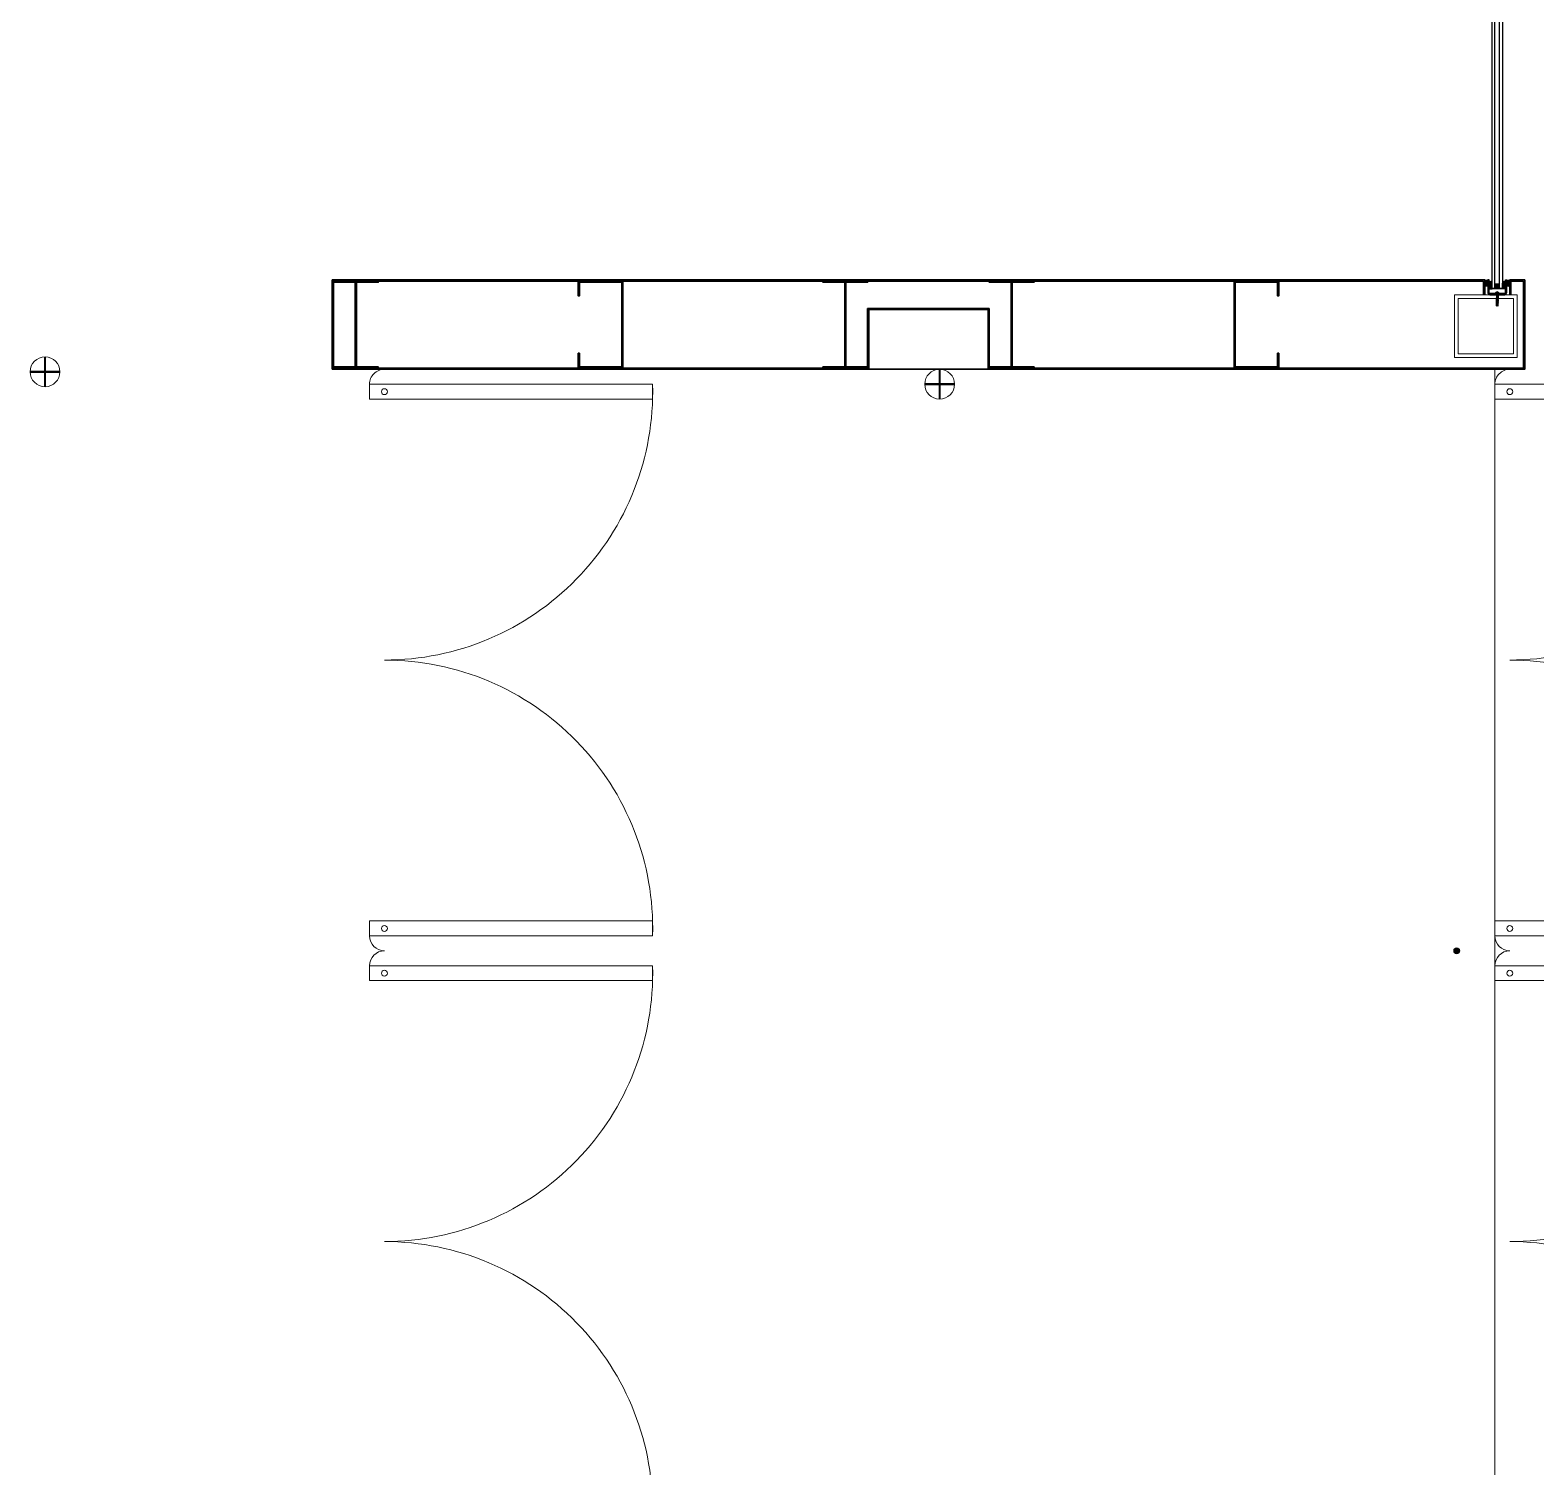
# Model space of a CAD drawing. Header units: inches. Extents: x 13084 to 220150, y 6494 to 167180.
# Drawn here: x 133327 to 138378, y 105899 to 110717 of the extents above; entities that cross this region are included whole.
import ezdxf

# ---------------------------------------------------------------- set-up
doc = ezdxf.new("R2010")
doc.units = ezdxf.units.IN
doc.header["$MEASUREMENT"] = 0
for name, color, linetype, lineweight in [('Ground Floor$0$A-G250-M-Walls-Curtain', 251, 'Continuous', 30), ('Ground Floor$0$A-G321-M-Window', 251, 'Continuous', 9), ('Ground Floor$0$A-G322-M-Door', 251, 'Continuous', 15), ('Ground Floor$0$A-G331-M-Floor-Finish-Tiled', 251, 'Continuous', 5), ('Ground Floor$0$A-G4-M-Furniture-and-Fittings', 251, 'Continuous', 9)]:
    doc.layers.add(name, color=color, linetype=linetype, lineweight=lineweight)
doc.layers.add('Ground Floor$0$A-G321-M-Window-Glaze', color=251, linetype='Continuous')

# ---------------------------------------------------------------- blocks, each defined once
blk = doc.blocks.new('Ground Floor$0$d72')
at = {"layer": 'Ground Floor$0$A-G322-M-Door'}
for points in [[(5425.4, -56600), (6375, -56600), (6375, -56550), (5425.3, -56550)], [(5425.4, -58350), (6375, -58350), (6375, -58400), (5425.3, -58400)]]:
    blk.add_lwpolyline(points, close=True, dxfattribs=at)
for centre in [(6325, -56575), (6325, -58375)]:
    blk.add_circle(centre, 10, dxfattribs=at)
for centre, radius, start, end in [((6325, -56550), 50, 0, 90), ((6325, -56575), 900, 178.4921, 270), ((6325, -58375), 900, 90, 181.5079), ((6325, -58400), 50, 270, 0)]:
    blk.add_arc(centre, radius, start, end, dxfattribs=at)
blk = doc.blocks.new('Ground Floor$0$curtain-wall')
at = {"layer": 'Ground Floor$0$A-G321-M-Window'}
h = blk.add_hatch(color=256, dxfattribs=at)
edge = h.paths.add_edge_path()
edge.add_arc((1772, -1950), 10, 0, 360)
at = {"layer": 'Ground Floor$0$A-G250-M-Walls-Curtain'}
for p, q in [((-2000, 0), (-2000, 300)), ((-1996, 4), (-1996, 296)), ((-1996, 296), (1862.1, 296)), ((1862.1, 296), (1862.1, 249.9)), ((1953.9, 296), (1996, 296)), ((1953.9, 296), (1953.9, 249.9)), ((1996, 296), (1996, 4)), ((204, 204), (-204, 204)), ((-204, 204), (-204, 4)), ((204, 4), (204, 204)), ((-200, 0), (-2000, 0)), ((-204, 4), (-1996, 4)), ((200, 0), (-200, 0)), ((1996, 4), (204, 4))]:
    blk.add_line(p, q, dxfattribs=at)
for points in [[(-2000, 300), (1866.1, 300), (1866.1, 249.9)], [(-1171, 54), (-1175, 54), (-1175, 4), (-1025, 4), (-1025, 296), (-1175, 296), (-1175, 246), (-1171, 246), (-1171, 292), (-1029, 292), (-1029, 8), (-1171, 8), (-1171, 54)], [(1949.9, 249.9), (1949.9, 300), (2000, 300), (2000, 0), (200, 0), (200, 200), (-200, 200), (-200, 0)], [(1171, 54), (1175, 54), (1175, 4), (1025, 4), (1025, 296), (1175, 296), (1175, 246), (1171, 246), (1171, 292), (1029, 292), (1029, 8), (1171, 8), (1171, 54)]]:
    blk.add_lwpolyline(points, dxfattribs=at)
for points in [[(-1923, 292), (-1996, 292), (-1996, 296), (-1846, 296), (-1846, 292), (-1919, 292), (-1919, 8), (-1846, 8), (-1846, 4), (-1996, 4), (-1996, 8), (-1923, 8)], [(-277, 292), (-204, 292), (-204, 296), (-354, 296), (-354, 292), (-281, 292), (-281, 8), (-354, 8), (-354, 4), (-204, 4), (-204, 8), (-277, 8)], [(277, 292), (204, 292), (204, 296), (354, 296), (354, 292), (281, 292), (281, 8), (354, 8), (354, 4), (204, 4), (204, 8), (277, 8)]]:
    blk.add_lwpolyline(points, close=True, dxfattribs=at)
at = {"layer": 'Ground Floor$0$A-G321-M-Window'}
for points in [[(1765, 39.9), (1975, 39.9), (1975, 249.9), (1765, 249.9)], [(1777, 51.9), (1963, 51.9), (1963, 237.9), (1777, 237.9)]]:
    blk.add_lwpolyline(points, close=True, dxfattribs=at)
blk.add_circle((1772, -1950), 10, dxfattribs=at)
at = {"layer": 'Ground Floor$0$A-G321-M-Window-Glaze'}
for p, q in [((1866.4, 290.4), (1870.5, 294.5)), ((1866.8, 291.6), (1873.6, 284.8)), ((1866.9, 287), (1869, 284.9)), ((1867.1, 286.7), (1874.2, 293.8)), ((1869, 293.9), (1876, 287)), ((1869.6, 284.7), (1876.2, 291.3)), ((1873.1, 294.3), (1876.3, 291.1)), ((1880.6, 300), (1876.6, 300)), ((1876.6, 300), (1876.6, 255.9)), ((1876.6, 295.9, 0), (1880.6, 291.9, 0)), ((1876.6, 293.7, 0), (1880.6, 289.7, 0)), ((1876.6, 289.2, 0), (1880.6, 285.2, 0)), ((1876.6, 286.9, 0), (1880.6, 282.9, 0)), ((1876.6, 282.4, 0), (1880.6, 278.4, 0)), ((1876.6, 280.2, 0), (1880.6, 276.2, 0)), ((1876.6, 275.7, 0), (1880.6, 271.7, 0)), ((1876.6, 273.5, 0), (1880.6, 269.5, 0)), ((1876.6, 269, 0), (1880.6, 265, 0)), ((1876.6, 266.7, 0), (1880.6, 262.7, 0)), ((1876.6, 262.2, 0), (1880.6, 258.2, 0)), ((1876.6, 260, 0), (1880.6, 256, 0)), ((1876.6, 255.5, 0), (1882.2, 249.9, 0)), ((1877, 300, 0), (1880.6, 296.4, 0)), ((1879.2, 300, 0), (1880.6, 298.6, 0)), ((1880.6, 255.9), (1880.6, 300)), ((1886.7, 289, 0), (1880.6, 282.9, 0)), ((1882.2, 289, 0), (1880.6, 287.4, 0)), ((1890.6, 289), (1880.6, 289)), ((1880.6, 289), (1880.6, 269.3)), ((1890.6, 288.4, 0), (1880.6, 278.4, 0)), ((1890.6, 283.9, 0), (1880.6, 273.9, 0)), ((1890.6, 279.4, 0), (1880.6, 269.4, 0)), ((1880.6, 269.3), (1890.6, 269.3)), ((1933.4, 253.9), (1882.6, 253.9)), ((1882.7, 253.9, 0), (1886.7, 249.9, 0)), ((1884.9, 253.9, 0), (1888.9, 249.9, 0)), ((1890.6, 274.9, 0), (1885, 269.3, 0)), ((1889.4, 253.9, 0), (1893.4, 249.9, 0)), ((1890.6, 270.4, 0), (1889.5, 269.3, 0)), ((1890.6, 269.3), (1890.6, 289)), ((1890.6, 271.2), (1925.4, 271.2)), ((1891.6, 253.9, 0), (1895.6, 249.9, 0)), ((1896.1, 253.9, 0), (1900.1, 249.9, 0)), ((1898.4, 253.9, 0), (1902.4, 249.9, 0)), ((1899, 279.3), (1915, 286.3)), ((1899, 286.3), (1915, 279.3)), ((1899, 286.3), (1915, 286.3)), ((1899, 279.3), (1915, 279.3)), ((1902.9, 253.9, 0), (1906.9, 249.9, 0)), ((1904.3, 255.3), (1904.3, 253.9)), ((1904.3, 255.3), (1911.7, 255.3)), ((1904.3, 253.9), (1911.7, 253.9)), ((1905.1, 253.9, 0), (1907, 252, 0)), ((1908, 253.9), (1905.7, 256.2)), ((1908, 256.7), (1908, 253.9)), ((1908, 253.9), (1910.3, 256.2)), ((1909.6, 253.9, 0), (1913.6, 249.9, 0)), ((1911.7, 255.3), (1911.7, 253.9)), ((1911.8, 253.9, 0), (1915.8, 249.9, 0)), ((1916.3, 253.9, 0), (1920.3, 249.9, 0)), ((1918.6, 253.9, 0), (1922.6, 249.9, 0)), ((1923.1, 253.9, 0), (1925, 252, 0)), ((1925.3, 253.9, 0), (1929.3, 249.9, 0)), ((1931.6, 289, 0), (1925.4, 282.8, 0)), ((1927.1, 289, 0), (1925.4, 287.3, 0)), ((1925.4, 269.3), (1925.4, 289)), ((1925.4, 289), (1935.4, 289)), ((1935.4, 288.3, 0), (1925.4, 278.3, 0)), ((1935.4, 283.9, 0), (1925.4, 273.9, 0)), ((1935.4, 279.4, 0), (1925.4, 269.4, 0)), ((1935.4, 269.3), (1925.4, 269.3)), ((1929.8, 253.9, 0), (1933.8, 249.9, 0)), ((1935.4, 274.9, 0), (1929.9, 269.3, 0)), ((1932.1, 253.9, 0), (1935.6, 250.3, 0)), ((1935.4, 270.4, 0), (1934.4, 269.3, 0)), ((1935.3, 255.1, 0), (1938.2, 252.2, 0)), ((1935.4, 300), (1939.4, 300)), ((1935.4, 255.9), (1935.4, 300)), ((1935.4, 297.6, 0), (1939.4, 293.6, 0)), ((1935.4, 295.4, 0), (1939.4, 291.4, 0)), ((1935.4, 290.9, 0), (1939.4, 286.9, 0)), ((1935.4, 289), (1935.4, 269.3)), ((1935.4, 288.7, 0), (1939.4, 284.7, 0)), ((1935.4, 284.2, 0), (1939.4, 280.2, 0)), ((1935.4, 281.9, 0), (1939.4, 277.9, 0)), ((1935.4, 277.4, 0), (1939.4, 273.4, 0)), ((1935.4, 275.2, 0), (1939.4, 271.2, 0)), ((1935.4, 270.7, 0), (1939.4, 266.7, 0)), ((1935.4, 268.5, 0), (1939.4, 264.5, 0)), ((1935.4, 264, 0), (1939.4, 260, 0)), ((1935.4, 261.7, 0), (1939.4, 257.7, 0)), ((1935.4, 257.2, 0), (1939, 253.7, 0)), ((1937.6, 300, 0), (1939.4, 298.1, 0)), ((1939.4, 300), (1939.4, 255.9)), ((1942.9, 294.3), (1939.7, 291.1)), ((1946.4, 284.7), (1939.8, 291.3)), ((1947, 293.9), (1940, 287)), ((1948.9, 286.7), (1941.8, 293.8)), ((1949.2, 291.6), (1942.4, 284.8)), ((1949.6, 290.4), (1945.5, 294.5)), ((1949.1, 287), (1947, 284.9)), ((1882.6, 249.9), (1933.4, 249.9)), ((1904.1, 250.9), (1905, 245.7)), ((1904.1, 250.9), (1911.9, 250.9)), ((1905, 250.9), (1905, 235.7)), ((1905, 239.7), (1905.4, 238)), ((1905, 235.7), (1905.1, 239.3)), ((1905, 235.7), (1905.4, 234)), ((1906.2, 235.7), (1905, 235.7)), ((1905, 212.9), (1905, 235.7)), ((1906.2, 231.7), (1905, 231.7)), ((1905, 231.7), (1905.4, 230)), ((1906.2, 227.7), (1905, 227.7)), ((1905, 227.7), (1905.4, 226)), ((1905, 223.7), (1905.3, 222.2)), ((1906.2, 223.7), (1905, 223.7)), ((1911, 212.9), (1905, 212.9)), ((1908, 211.2), (1905, 212.9)), ((1905.3, 222.2), (1907.6, 222.2)), ((1906.1, 220.9), (1905.3, 222.2)), ((1906.4, 237.4), (1905.4, 238)), ((1906.4, 233.4), (1905.4, 234)), ((1906.4, 229.4), (1905.4, 230)), ((1906.4, 225.4), (1905.4, 226)), ((1906.4, 220.5), (1905.8, 220.1)), ((1906.4, 219.8), (1905.8, 220.1)), ((1906, 237.7), (1906, 235.7)), ((1906.1, 233.6), (1906.1, 231.7)), ((1906.1, 229.6), (1906.1, 227.7)), ((1906.1, 223.7), (1906.1, 225.6)), ((1906.1, 220.9), (1907.6, 220.9)), ((1906.3, 220.9), (1906.4, 220.5)), ((1906.9, 218.6), (1906.3, 218.3)), ((1906.9, 217.9), (1906.3, 218.3)), ((1906.4, 220.5), (1908, 220.9)), ((1906.4, 219.8), (1909.8, 220.7)), ((1906.6, 236.1), (1906.6, 237.1)), ((1906.6, 232.1), (1906.6, 233.1)), ((1906.6, 228.1), (1906.6, 229.1)), ((1906.6, 224.1), (1906.6, 225.1)), ((1906.6, 219.8), (1906.9, 218.6)), ((1907.4, 216.7), (1906.8, 216.4)), ((1907.4, 216.1), (1906.8, 216.4)), ((1906.9, 218.6), (1909.2, 219.2)), ((1906.9, 217.9), (1909.2, 218.5)), ((1907, 252, 0), (1909.1, 249.9, 0)), ((1907.1, 250.9), (1908, 245.7)), ((1907.1, 218), (1907.4, 216.7)), ((1907.4, 216.7), (1908.7, 217.1)), ((1907.4, 216.1), (1908.7, 216.4)), ((1907.6, 244.9), (1908.4, 244.9)), ((1907.6, 220.9), (1907.6, 244.9)), ((1907.6, 243.9), (1908.4, 243.9)), ((1907.6, 224.7), (1908.4, 224.7)), ((1907.6, 224.1), (1908.4, 224.1)), ((1908, 214.6), (1907.6, 216.1)), ((1908.9, 250.9), (1908, 245.7)), ((1908, 250.9), (1908, 245.7)), ((1908, 214.6), (1908.5, 216.3)), ((1911, 212.9), (1908, 211.2)), ((1908.4, 220.9), (1908.4, 244.9)), ((1910.7, 222.2), (1908.4, 222.2)), ((1909.9, 220.9), (1908.4, 220.9)), ((1909, 218.5), (1908.7, 217.1)), ((1908.7, 217.1), (1909.3, 216.7)), ((1908.7, 216.4), (1909.3, 216.7)), ((1909.6, 220.6), (1909.2, 219.2)), ((1909.2, 219.2), (1909.8, 218.9)), ((1909.2, 218.5), (1909.8, 218.9)), ((1909.4, 236.1), (1909.4, 237.1)), ((1909.4, 232.1), (1909.4, 233.1)), ((1909.4, 228.1), (1909.4, 229.1)), ((1909.4, 224.1), (1909.4, 225.1)), ((1909.6, 237.4), (1910, 237.7)), ((1909.6, 233.4), (1910.6, 234)), ((1909.6, 229.4), (1910.6, 230)), ((1909.6, 225.4), (1910.6, 226)), ((1909.8, 241.5), (1909.8, 237.5)), ((1909.8, 235.7), (1910, 235.7)), ((1909.8, 231.7), (1911, 231.7)), ((1909.8, 227.7), (1911, 227.7)), ((1909.8, 223.7), (1911, 223.7)), ((1909.8, 220.7), (1910.4, 221)), ((1909.9, 233.6), (1909.9, 231.7)), ((1909.9, 229.6), (1909.9, 227.7)), ((1909.9, 223.7), (1909.9, 225.6)), ((1909.9, 220.9), (1910.7, 222.2)), ((1910, 241.2), (1910, 235.7)), ((1910.1, 221.2), (1910.4, 221)), ((1910.2, 242), (1911, 242.1)), ((1911, 235.7), (1910.6, 234)), ((1911, 231.7), (1910.6, 230)), ((1911, 227.7), (1910.6, 226)), ((1911, 223.7), (1910.7, 222.2)), ((1911, 235.7), (1910.8, 241.3)), ((1911.9, 250.9), (1911, 245.7)), ((1911, 250.9), (1911, 235.7)), ((1911, 212.9), (1911, 235.7)), ((1925, 252, 0), (1927.1, 249.9, 0))]:
    blk.add_line(p, q, dxfattribs=at)
for points in [[(1899, 272.2), (1898, 271.2), (1892, 271.2), (1891, 272.2), (1891, 2386.4), (1892, 2387.4), (1898, 2387.4), (1899, 2386.4)], [(1925, 272.2), (1924, 271.2), (1916, 271.2), (1915, 272.2), (1915, 2386.4), (1916, 2387.4), (1924, 2387.4), (1925, 2386.4)]]:
    blk.add_lwpolyline(points, close=True, dxfattribs=at)
for centre in [(1871.5, 289.4), (1944.5, 289.4)]:
    blk.add_circle(centre, 5.14, dxfattribs=at)
for centre, radius, start, end in [((1871.3, 315.9), 16.8, 251.8031, 288.1793), ((1870.7, 317.6), 20.5, 256.8812, 286.5423), ((1866.6, 340.7), 45.8, 269.3976, 282.6), ((1871.5, 290.2), 6.93, 218.8254, 317.0984), ((1870.9, 290.3), 8.38, 234.9553, 312.4537), ((1869.7, 292.4), 11.7, 251.9875, 305.9514), ((1869.4, 292.7), 13.5, 255.9847, 302.098), ((1882.6, 255.9), 6, 180, 270), ((1885.8, 305.4), 10.5, 240.2202, 299.7798), ((1886, 304.4), 10.5, 238.6696, 298.2079), ((1886.3, 303.3), 10.5, 237.1697, 296.6463), ((1885.8, 302.5), 10.5, 240.2202, 299.7798), ((1886, 301.4), 10.5, 238.6696, 298.2079), ((1886.3, 300.4), 10.5, 237.1697, 296.6463), ((1882.6, 255.9), 2, 180, 270), ((1907, 235.7), 43.5, 79.3909, 100.6091), ((1907, 235.7), 41.5, 78.8727, 101.1273), ((1907, 235.7), 39.5, 78.3008, 101.6992), ((1907, 235.7), 37.5, 77.6665, 102.3335), ((1908, 252.6), 6.72, 10.8549, 169.1451), ((1908, 252.6), 5.72, 12.7831, 167.2169), ((1908, 252.6), 4.72, 15.555, 164.445), ((1908, 250.7), 5.97, 51.0552, 128.9448), ((1930.2, 305.4), 10.5, 240.2202, 299.7798), ((1930, 304.4), 10.5, 241.7921, 301.3304), ((1929.7, 303.3), 10.5, 243.3537, 302.8303), ((1930.2, 302.5), 10.5, 240.2202, 299.7798), ((1930, 301.4), 10.5, 241.7921, 301.3304), ((1929.7, 300.4), 10.5, 243.3537, 302.8303), ((1933.4, 255.9), 6, 270, 0), ((1933.4, 255.9), 2, 270, 0), ((1944.7, 315.9), 16.8, 251.8207, 288.1969), ((1945.3, 317.6), 20.5, 253.4577, 283.1188), ((1949.4, 340.7), 45.8, 257.4, 270.6024), ((1944.5, 290.2), 6.93, 222.9016, 321.1746), ((1945.1, 290.3), 8.38, 227.5463, 305.0447), ((1946.3, 292.4), 11.7, 234.0486, 288.0125), ((1946.6, 292.7), 13.5, 237.902, 284.0153), ((1906.2, 236.1), 0.4, 270, 360), ((1906.2, 232.1), 0.4, 270, 360), ((1906.2, 228.1), 0.4, 270, 360), ((1906.2, 224.1), 0.4, 270, 360), ((1906.2, 237.1), 0.4, 0, 62.5), ((1906.2, 233.1), 0.4, 0, 62.5), ((1906.2, 229.1), 0.4, 0, 62.5), ((1906.2, 225.1), 0.4, 0, 62.5), ((1909.8, 237.1), 0.4, 117.5, 180), ((1909.8, 236.1), 0.4, 180, 270), ((1909.8, 233.1), 0.4, 117.5, 180), ((1909.8, 232.1), 0.4, 180, 270), ((1909.8, 229.1), 0.4, 117.5, 180), ((1909.8, 228.1), 0.4, 180, 270), ((1909.8, 225.1), 0.4, 117.5, 180), ((1909.8, 224.1), 0.4, 180, 270), ((1910.3, 241.5), 0.5, 94.5, 180), ((1910.4, 241.3), 0.4, 3.7602, 186.1529)]:
    blk.add_arc(centre, radius, start, end, dxfattribs=at)
at = {"rotation": 180}
for p in [(4500, -58450), (8275, -58450)]:
    blk.add_blockref('Ground Floor$0$d72', p, dxfattribs=at)
at = {"xscale": -1}
for p in [(4500, 54550), (8275, 54550)]:
    blk.add_blockref('Ground Floor$0$d72', p, dxfattribs=at)

msp = doc.modelspace()

# ---------------------------------------------------------------- linework, layer by layer
at = {"layer": 'Ground Floor$0$A-G331-M-Floor-Finish-Tiled'}
msp.add_line((138240.2, 105679.6), (138240.2, 109579.6), dxfattribs=at)
at = {"layer": 'Ground Floor$0$A-G4-M-Furniture-and-Fittings'}
for p, q in [((133374.6, 109521.4), (133374.6, 109621.4)), ((133376.6, 109521.4), (133376.6, 109621.4)), ((133378.6, 109521.4), (133378.6, 109621.4)), ((133426.6, 109573.4), (133326.6, 109573.4)), ((133426.6, 109571.4), (133326.6, 109571.4)), ((133426.6, 109569.4), (133326.6, 109569.4)), ((136375.7, 109479.7), (136375.7, 109579.7)), ((136377.7, 109479.7), (136377.7, 109579.7)), ((136379.7, 109479.7), (136379.7, 109579.7)), ((136327.7, 109531.7), (136427.7, 109531.7)), ((136327.7, 109529.7), (136427.7, 109529.7)), ((136327.7, 109527.7), (136427.7, 109527.7))]:
    msp.add_line(p, q, dxfattribs=at)
for centre in [(133376.6, 109571.4), (136377.7, 109529.7)]:
    msp.add_circle(centre, 50, dxfattribs=at)

# ---------------------------------------------------------------- block references
at = {"layer": 'Ground Floor$0$A-G321-M-Window-Glaze'}
msp.add_blockref('Ground Floor$0$curtain-wall', (136340.2, 109579.7), dxfattribs=at)

doc.saveas('drawing.dxf')
